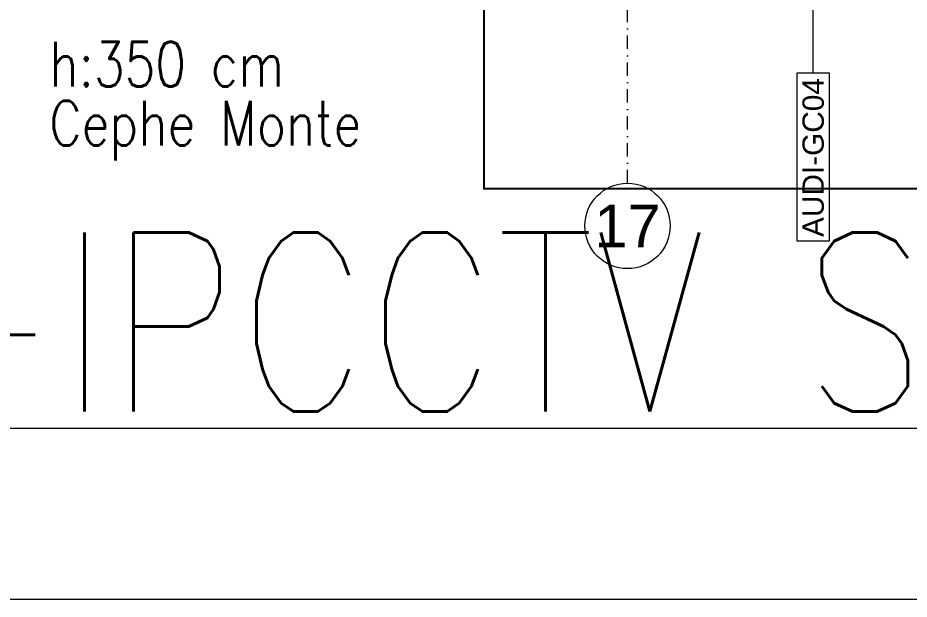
# Model space of a CAD drawing. Extents: x -2050 to 29725, y -1777 to 6820.
# Drawn here: x 3036.8 to 3454.5, y 0 to 272.6 of the extents above; entities that cross this region are included whole.
import ezdxf
from ezdxf.enums import TextEntityAlignment as Align

# ---------------------------------------------------------------- set-up
doc = ezdxf.new("R2010")
doc.units = 0
doc.header["$LTSCALE"] = 25
doc.header["$MEASUREMENT"] = 0
doc.linetypes.add('DASHDOT2', pattern=[0.5, 0.25, -0.125, 0, -0.125])
doc.linetypes.add('HIDDEN2', pattern=[4.7625, 3.175, -1.5875])
doc.layers.get('0').update_dxf_attribs({"color": 9, "lineweight": 9})
for name, color, linetype, lineweight in [('10', 9, 'Continuous', 9), ('21', 9, 'Continuous', 9), ('22', 8, 'Continuous', 9), ('24', 9, 'DASHDOT2', 9), ('40A', 9, 'Continuous', 9), ('E-YAZI', 7, 'Continuous', 30)]:
    doc.layers.add(name, color=color, linetype=linetype, lineweight=lineweight)
doc.styles.add('Arial', font='arial.ttf', dxfattribs={"height": 2.5})
doc.styles.add('E-YAZI', font='txttw.shx')

# ---------------------------------------------------------------- blocks, each defined once
blk = doc.blocks.new('0_wallno')
blk.add_lwpolyline([(-7.84, 1.5), (7.942, 1.5), (7.942, -1.5), (-7.84, -1.5)], close=True)
blk.add_lwpolyline([(7.942, 0), (16.132, 0)])
at = {"style": 'Arial'}
blk.add_attdef('GENISLIK', text='', height=2, dxfattribs=at).set_placement((8.442, 0), align=Align.BOTTOM_LEFT)
blk.add_attdef('DUVARNO', text='', height=2, dxfattribs=at).set_placement((0, 0), align=Align.MIDDLE_CENTER)
blk.add_attdef('YUKSEKLIK', text='', height=2, dxfattribs=at).set_placement((8.442, -0.5), align=Align.TOP_LEFT)
blk = doc.blocks.new('0_aks')
at = {"linetype": 'Continuous'}
blk.add_circle((0, 0), 2, dxfattribs=at)
at = {"style": 'Arial'}
blk.add_attdef('AKS', text='', height=2, dxfattribs=at).set_placement((0, 0), align=Align.MIDDLE_CENTER)
blk = doc.blocks.new('P-AKS_AUDI')
at = {"layer": '24'}
blk.add_lwpolyline([(-1400, -2590), (-1400, -2440)], dxfattribs=at)
at = {"layer": '24', "xscale": 10, "yscale": 10, "zscale": 10}
blk.add_blockref('0_aks', (-1400, -2610), dxfattribs=at).add_auto_attribs({'AKS': '17'})
blk = doc.blocks.new('p-zemin kat')
at = {"layer": '24'}
blk.add_blockref('P-AKS_AUDI', (4722.5, 2785), dxfattribs=at)

msp = doc.modelspace()

# ---------------------------------------------------------------- linework, layer by layer
at = {"layer": '21', "linetype": 'HIDDEN2', "ltscale": 0.1, "const_width": 1}
msp.add_lwpolyline([(3255.27, 599.68), (4085.88, 599.68), (4085.88, 192.44), (3255.27, 192.44)], close=True, dxfattribs=at)
at = {"layer": '40A'}
for points in [[(5945, 4205), (0, 4205), (0, 0), (5945, 0)], [(5405.06, 80), (80, 80), (80, 4125), (5405.06, 4125)]]:
    msp.add_lwpolyline(points, close=True, dxfattribs=at)

# ---------------------------------------------------------------- block references
at = {"layer": '10'}
msp.add_blockref('p-zemin kat', (0, 0), dxfattribs=at)
at = {"layer": '22'}
ref = msp.add_blockref('0_wallno', (3409.5, 207.07), dxfattribs=dict(at, xscale=5, yscale=5, zscale=5, rotation=90))
ref.add_attrib('DUVARNO', 'AUDI-GC04', dxfattribs={"layer": '0', "height": 10, "rotation": 90, "style": 'Arial'}).set_placement((3409.5, 207.07), align=Align.MIDDLE_CENTER)

# ---------------------------------------------------------------- texts
at = {"layer": 'E-YAZI', "color": 30, "style": 'E-YAZI', "width": 0.8}
for s, p in [('h:350 cm', (3051.58, 240.36)), ('Cephe Monte', (3051.58, 212.64))]:
    msp.add_text(s, height=21, dxfattribs=at).set_placement(p)
at = {"layer": 'E-YAZI', "color": 4, "style": 'E-YAZI', "width": 0.8}
msp.add_text('ZEMIN KAT TELEFON-DATA-IPCCTV SISTEMI TESISAT PLANI', height=84, dxfattribs=at).set_placement((1795.05, 87.92))

doc.saveas('drawing.dxf')
